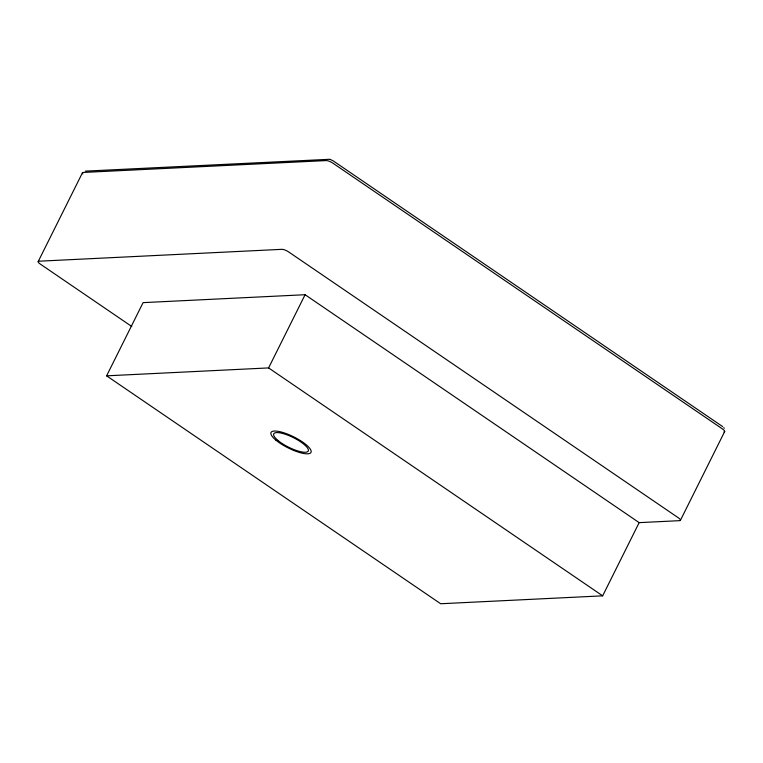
<?xml version="1.0" encoding="UTF-8"?>
<svg xmlns="http://www.w3.org/2000/svg" width="763" height="763" viewBox="0 0 763 763"><rect width="100%" height="100%" fill="white"/><g stroke="black" fill="none" stroke-linecap="round" stroke-linejoin="round"><path stroke-width="1.14" d="M38.15 261.633L82.49 172.705M639.156 522.636L602.656 595.836L440.671 603.752L106.61 375.835L143.101 302.634L305.095 294.718L639.156 522.636L679.652 520.662A5.322 1.478 26.5 0 0 678.374 517.819L288.633 251.914A5.322 1.478 26.5 0 0 281.957 249.329L38.97 261.204A5.322 1.478 26.5 0 0 40.248 264.046L131.78 326.497M106.61 375.835L268.595 367.919L305.095 294.718M680.386 520.404L724.716 431.476M85.37 171.131L329.635 159.286M329.921 159.343L333.03 160.764L722.656 426.593M268.595 367.919L602.656 595.836M723.772 427.585L724.259 428.253M723.896 431.906A5.322 1.478 26.5 0 0 722.628 429.064L332.887 163.158A5.322 1.478 26.5 0 0 326.211 160.583L83.224 172.448A5.322 1.478 26.5 0 0 82.871 173.926M277.818 440.337A19.294 5.351 26.5 0 0 307.46 451.801A19.294 5.351 26.5 0 0 287.727 435.129A19.294 5.351 26.5 0 0 277.818 440.337M275.729 440.003A22.346 6.199 26.5 0 0 310.074 453.289A22.346 6.199 26.5 0 0 287.212 433.975A22.346 6.199 26.5 0 0 275.729 440.003"/></g></svg>
